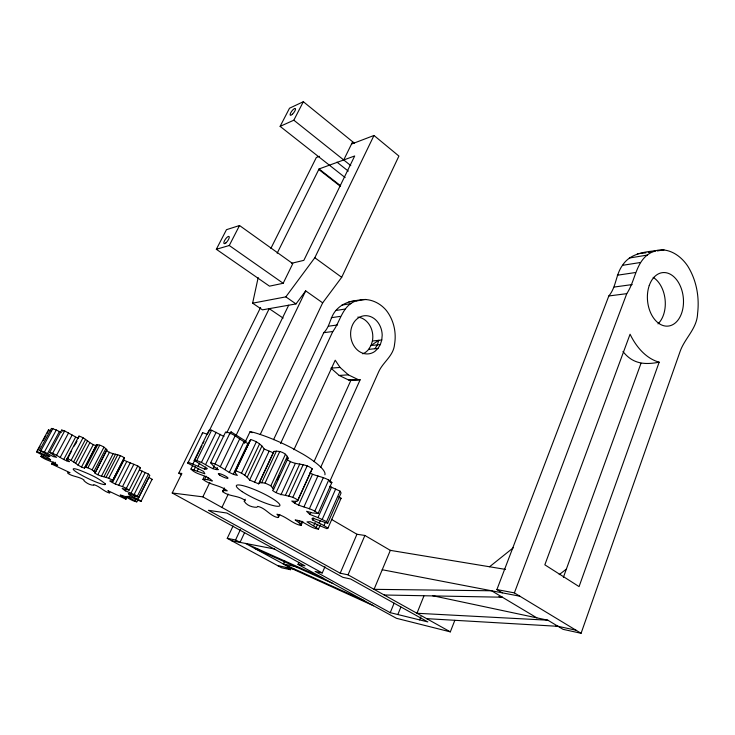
<?xml version="1.0" encoding="UTF-8"?>
<svg xmlns="http://www.w3.org/2000/svg" width="735" height="735" viewBox="0 0 735 735"><rect width="100%" height="100%" fill="white"/><g stroke="black" fill="none" stroke-linecap="round" stroke-linejoin="round"><path stroke-width="1.1" d="M78.388 438.473L64.662 430.921L61.731 430.058L49.732 452.383C56.843 454.23 62.209 459.88 69.32 461.718L66.977 459.706L67.014 458.695C73.601 460.533 77.864 466.376 84.479 468.14L96.349 444.85C100.383 444.528 104.361 446.843 106.887 449.893L94.98 473.129C100.3 477.088 107.292 476.51 112.666 480.396L112.391 481.287L109.809 480.947C115.643 485.256 123.287 485.826 129.139 490.107L140.468 467.745L137.748 465.916L123.875 460.239L112.427 482.555M381.768 339.965L382.2 335.087A19.183 15.747 83.3 0 0 363.136 315.931A19.183 15.747 83.3 0 0 351.762 341.196A19.183 15.747 83.3 0 0 374.841 351.44L377.965 348.427L380.362 344.54L381.768 339.965L372.415 341.012A18.945 15.646 83.3 0 0 357.826 317.088M96.349 444.85L96.239 445.695C89.551 444.096 85.664 437.803 78.994 436.112L66.784 459.118M233.307 474.158L247.971 443.398C240.005 440.77 234.309 433.062 225.617 432.015L210.66 462.811C220.665 464.575 227.335 473.634 237.35 475.37L234.878 472.486L234.998 471.585L250.663 439.567C256.083 441.037 261.201 444.188 264.205 449.03L273.2 452.751L274.026 451.4C279.337 450.472 286.145 452.696 288.102 458.089L273.631 489.409L272.51 490.383C279.943 496.538 290.389 494.223 297.932 500.241L296.324 501.481L291.767 501.04C299.329 507.6 310.501 506.966 318.08 513.48L331.88 482.463C325.862 476.684 316.721 476.84 309.802 472.853M249.863 440.394L234.878 472.486M260.254 434.458L322.665 302.848L305.687 290.867L295.994 303.923L262.459 309.848L252.619 303.178L258.169 277.582M581.082 633.285L514.381 592.888L626.762 293.66C636.574 279.006 635.444 257.452 655.381 250.764C668.372 247.098 680.748 255.605 687.703 266.061C696.477 280.099 699.564 297.087 697.598 313.422C697.129 328.49 684.946 337.981 680.224 351.128L581.082 633.285L563.093 629.353L547.841 620.193L432.557 595.69M279.805 514.491L277.784 517.578C269.727 515.869 265.684 507.903 257.59 506.378L256.938 507.279C252.197 507.398 246.804 505.533 244.268 501.325L245.113 500.517C238.489 495.225 229.412 496.842 222.696 491.687L224.313 487.948M502.363 592.851L496.897 589.571L608.819 295.966C616.353 287.036 615.627 274.669 622.481 265.326C629.684 254.071 643.143 252.004 655.381 250.764M94.98 473.129L106.887 449.893M372.415 341.012L370.991 345.514L368.639 349.373A18.945 15.646 83.3 0 1 362.759 353.838M280.559 443.508L332.808 331.513C340.966 320.699 342.4 304.125 358.083 300.321C368.602 297.519 379.563 302.296 386.334 310.455C393.749 319.973 396.569 332.477 394.557 344.32C393.574 355.915 383.119 361.932 378.745 371.634L329.703 481.682M273.558 439.677L323.767 332.679C330.153 326.515 330.006 317.051 335.867 310.501C341.444 303.959 349.667 300.863 358.083 300.321M192.469 465.99L190.953 469.077L204.872 473.799L203.613 471.475L187.802 463.179L188.142 462.196L204.679 469.114L206.535 469.187L207.307 468.553L194.205 460.404L208.979 430.306L211.606 430.214L223.936 436.452M659.157 362.199L579.07 586.603L544.837 564.82L630.07 334.214C635.959 346.461 645.688 358.386 659.157 362.199C644.43 365.038 632.642 363.889 622.958 351.495M563.378 577.361L641.012 363.265M202.263 433.815L202.676 432.685L207.463 434.33M298.943 562.321L298.015 564.407L396.441 618.3L450.325 631.861L454.818 620.34M419.648 619.908L420.925 616.72M423.893 596.048L416.965 613.266L547.841 620.193M397.837 614.534L400.869 607.11M324.962 566.74L322.261 572.942L315.094 571.417L390.239 612.668L394.116 603.214M505.515 569.404L390.331 550.368L374.041 589.332L491.586 590.775L536.835 617.85M260.594 307.478L178.78 473.156L181.848 473.432L172.21 492.983L202.86 496.86L340.195 573.199L348.041 574.834L364.891 535.457L390.331 550.368M340.195 573.199L356.944 534.262L364.891 535.457M278.611 517.137L278.887 516.503L276.948 514.188C285.906 515.924 292.061 523.697 301.019 525.488L302.838 521.418M320.304 524.919L318.466 529.071L307.019 521.878L310.372 521.74L326.919 528.686L327.975 528.052L341.077 498.266L338.697 496.768M327.975 528.052L323.933 525.617L325.302 522.53M340.039 491.145L341.086 492.955L327.7 523.32L326.579 521.648L340.039 491.145L329.51 486.331M316.225 527.362L317.612 524.239M323.933 525.617L319.21 523.044L320.12 520.986M326.579 521.648L322.169 519.507L335.675 488.995M233.105 525.902L227.253 538.369L281.661 567.788L290.463 569.708L291.391 567.613M319.21 523.044L312.825 520.058L313.744 517.991M313.716 525.644L315.104 522.511M318.08 513.48L312.127 512.883L306.596 511.275L309.858 514.436L317.979 517.596L331.531 487.103M309.858 514.436L310.795 512.341M314.865 511.073L328.756 479.946M303.987 506.828L317.943 475.83M301.019 525.488L298.833 522.585L299.751 520.536M300.44 524.248L301.809 521.188M364.257 600.679L283.333 563.984L284.73 560.879M309.352 508.804L323.281 477.722M298.493 505.276L312.439 474.424M320.625 467.515L360.15 379.765L348.555 379.967L339.175 375.447L330.952 368.143L340.057 367.445L348.344 374.841L357.789 379.416M294.919 503.227L295.847 501.16M314.02 461.644L350.907 380.307L360.15 379.765M297.381 501.022L312.173 468.792C304.786 462.444 294.165 465.76 286.898 459.256L288.102 458.089M297.932 500.241L312.173 468.792M292.852 497.319L307.184 465.815M285.456 495.243L299.779 463.923M288.827 496.107L303.16 464.704M280.945 494.839L295.213 463.757M277.306 480.01L279.217 475.857M293.936 449.682L335.215 360.214L340.057 367.445M276.167 492.478L290.5 461.396M273.631 489.409L270.857 485.78L285.502 454.175M272.795 487.801L287.348 456.334M234.998 471.585L235.742 470.887C241.117 472.495 246.262 475.453 249.606 480.056L258.665 483.85L259.4 482.693L265.05 483.033L279.759 451.446M244.599 532.599L240.051 542.375L235.577 539.949L227.253 538.369M258.665 483.85L273.2 452.751M259.4 482.693L274.026 451.4M261.743 482.583L276.415 451.134M235.577 539.949L240.409 529.577M244.268 501.325L245.242 499.249M254.531 482.27L269.093 451.226M247.217 477.19L261.954 445.961M322.665 302.848L341.692 277.315L398.912 156.059L373.986 135.47L351.532 144.051M249.606 480.056L264.205 449.03M137.812 499.818L136.793 501.849L127.375 496.428L129.057 496.309L140.964 501.481L141.194 500.994L129.535 495.032L128.395 493.553L138.75 497.42L149.811 475.407L148.488 474.075L139.365 469.931M241.521 473.092L256.414 441.689M244.718 475.288L259.529 443.968M235.742 470.887L250.663 439.567M221.924 507.453L228.254 494.122M151.796 479.863L152.072 479.293L148.856 477.438L137.932 499.166M229.237 472.605L243.928 441.9M244.507 443.315L250.111 431.601L254.255 432.593A51.817 10.997 24.8 0 1 291.703 447.909L303.371 454.386A51.817 10.997 24.8 0 1 324.898 474.801M222.696 491.687L223.679 489.62M222.88 490.952L224.515 488.49M224.974 469.546L239.766 438.721M194.205 460.404C202.391 460.744 208.437 468.186 216.366 469.573L217.339 467.552M220.234 466.753L235.117 435.864M236.146 435.258L305.687 290.867M204.394 476.344L202.924 479.367L207.49 479.624L208.474 477.594M215.043 463.978L230 433.053M252.619 303.178L285.832 296.866L314.819 257.737L373.986 135.47M212.966 468.765L214.427 465.751M230.083 433.916L231.075 431.868L246.271 441.496M202.86 496.86L209.833 482.399M205.561 464.594L220.289 434.33M204.679 469.114L205.671 467.065M226.757 432.887L288.671 305.218M204.725 479.238L206.195 476.197M198.193 466.045L199.69 462.986M197.292 470.85L198.266 468.856M201.362 462.563L216.145 432.29M192.947 463.914L201.96 445.557M202.961 443.517L203.953 441.469M208.033 433.328L269.212 308.654L283.122 318.09M283.168 283.278L292.787 263.635L239.537 225.516L226.472 229.688L216.338 249.275L269.497 286.163L283.168 283.278L229.265 245.499L216.338 249.275M343.723 159.964L352.653 141.754M196.778 460.459L211.606 430.214M194.058 469.876L195.528 466.89M187.802 463.179L202.676 432.685M277.159 253.217L319.054 168.949L354.702 155.967L303.849 260.355L291.676 263.259M140.964 501.481L152.072 479.293M270.866 248.421L316.335 157.492L319.459 156.298M134.799 500.553L135.819 498.523M138.75 497.42L137.371 496.162L148.488 474.075M129.139 490.107L122.185 488.49L125.354 490.833L131.023 493.167L142.195 471.08M131.023 493.167L134.092 494.582L145.227 472.486M134.257 497.255L135.258 495.28M125.354 490.833L126.365 488.83M126.944 497.228L125.933 499.221L125.042 498.275L126.052 496.272M122.479 486.662L133.88 464.263M126.365 488.343L137.748 465.916M115.22 484.062L126.631 461.773M118.794 485.21L130.205 462.857M229.265 245.499L239.537 225.516M112.666 480.396L124.261 457.795C118.969 453.715 111.876 454.846 106.648 450.684M112.391 481.287L124.261 457.795M112.731 480.956L124.288 458.429M106.079 477.364L117.729 454.781M108.716 478.255L120.365 455.626M345.138 177.576L280.118 126.365L293.835 120.191L303.334 101.715L354.399 143.178M280.118 126.365L289.517 108.22L303.334 101.715M101.375 476.399L112.979 453.982M103.929 476.712L115.57 454.175M97.829 474.663L109.46 452.236M95.164 472.44L92.151 469.821L103.984 447.128M94.034 471.282L105.803 448.662M84.479 468.14L95.725 446.669M84.534 467.387L85.857 467.396L97.7 444.776M85.857 467.396L87.906 467.809L99.776 445.116M77.983 465.283L89.78 442.874M81.567 466.936L93.336 444.519M73.638 461.938L85.554 439.365M75.687 463.289L87.566 440.77M78.994 436.112L78.893 437.261M66.977 459.706L71.644 450.923M74.235 446.044L76.826 441.165M66.554 460.762L68.713 456.711M75.696 443.536L76.771 441.505M71.084 460.367L83.055 437.748M63.669 459.568L75.512 437.307M125.933 499.221L107.889 490.658L109.846 492.349L109.57 493.093C103.653 491.384 99.712 486.258 93.758 484.641L93.667 485.256C89.992 485.128 86.491 483.189 83.909 480.635L84.029 480.029C79.114 476.455 72.765 476.804 67.804 473.312L67.804 472.44L70.018 472.715L51.67 464.042L52.736 462.049M56.567 455.351L68.53 432.979M51.67 464.042L52.644 463.978L53.719 461.975M52.644 463.978L54.372 464.299L55.447 462.287M60.224 457.381L72.131 435.046M52.654 453.311L64.662 430.921M54.372 464.299L57.661 465.374C52.819 461.121 45.791 460.597 40.894 456.435L41.941 454.506M56.301 429.975L51.441 428.404L39.552 450.371L44.412 452.025L56.301 429.975L61.281 432.52M40.894 456.435L42.979 457.06L44.026 455.121M44.412 452.025L47.536 453.532L59.397 431.482M42.979 457.06L50.632 460.055L49.034 458.374L36.915 452.19L36.75 451.501L48.473 429.846L51 430.802M36.915 452.19L40.103 446.31M43.282 440.421L45.938 435.515M47.003 433.558L48.06 431.592M41.041 450.472L52.957 428.422M36.75 451.501L40.122 452.815L41.188 450.84M230.505 432.887L231.075 431.868M368.639 349.373L374.969 348.721L377.367 344.853L378.764 340.296L370.991 345.514L380.362 344.54M489.556 566.768L513.333 547.74M559.188 574.651L566.363 569.111M339.965 499.047L341.077 498.266M356.401 300.946L365.653 299.411M648.215 252.445L650.475 252.068M652.726 251.692L654.986 251.324M657.246 250.947L664.017 249.817M341.876 305.098L351.027 303.601M629.325 258.022L647.333 255.073M335.867 310.501L344.981 309.067M622.481 265.326L640.461 262.496M331.301 317.704L340.388 316.353M617.317 275.23L635.288 272.556M328.508 326.202L337.576 324.953M614.221 287.036L632.192 284.574M323.767 332.679L332.808 331.513M608.819 295.966L626.762 293.66M348.886 301.855L354.252 301.203M637.346 253.768L645.955 252.822M374.969 348.721L377.965 348.427M339.175 375.447L348.344 374.841M330.19 482.537L331.88 482.463M139.145 467.809L140.468 467.745M384.221 595.001L502.345 597.215L498.973 596.554M216.366 469.573L218.304 469.656L213.94 466.587L210.66 462.811M426.64 618.649L558.04 626.321M223.559 490.502L227.262 490.833C220.142 484.99 210.072 485.183 202.924 479.367M318.466 529.071C309.904 528.391 303.748 520.463 295.148 519.976L298.833 522.585M348.555 379.967L350.907 380.307M136.793 501.849C130.812 500.93 126.245 495.84 120.228 495.041L125.042 498.275M496.897 589.571L514.381 592.888M231.69 540.767L274.697 549.045M382.228 569.735L519.884 596.223M257.783 548.944L254.429 548.282L332.735 583.415M298.015 564.407L304.979 565.858L172.21 492.983M283.333 563.984L296.765 566.841M277.462 565.518L294.138 569.129M555.816 625.834L576.001 630.207M390.239 612.668L427.834 621.92L350.623 578.996L342.868 577.342L226.876 513.039L208.446 510.311L322.261 572.942M327.7 523.32L312.439 518.083L311.98 518.864L312.825 520.058M207.49 479.624L212.314 481.021C206.792 474.654 196.612 475.26 190.953 469.077M40.122 452.815L48.74 456.701L50.017 456.352L39.552 450.371M322.959 578.068L245.481 543.422L291.914 568.642L373.573 605.787M317.979 517.596L322.169 519.507M265.05 483.033L270.857 485.78M87.906 467.809L92.151 469.821M134.092 494.582L137.371 496.162M47.536 453.532L53.278 456.6L56.604 457.317L49.732 452.383M286.227 567.411L290.463 569.708M250.111 431.601L252.114 432.722M348.041 574.834L450.325 631.861M178.78 473.156L181.637 474.764M331.347 519.305L356.944 534.262M285.832 296.866L295.994 303.923M314.819 257.737L341.692 277.315M319.054 168.949L340.636 185.79M318.788 169.482L340.369 186.322M336.961 162.141L348.28 171.117M293.835 120.191L350.797 165.605M61.731 430.058L62.925 431.326M48.473 429.846L48.593 430.618M653.158 277.352A26.405 17.879 84.2 0 1 665.101 299.595A26.405 17.879 84.2 0 1 658 323.878M105.362 483.979L105.178 484.512A17.824 2.187 25.6 0 1 81.098 474.893A17.824 2.187 25.6 0 1 79.444 470.115C88.494 473.763 98.003 477.493 105.362 483.979M649.253 285.511A26.873 17.943 84.2 0 0 666.581 326.147A26.873 17.943 84.2 0 0 680.472 286.402A26.873 17.943 84.2 0 0 649.253 285.511M292.411 114.228A4.208 1.268 -53.1 0 0 295.351 108.514A4.208 1.268 -53.1 0 0 290.692 112.859A4.208 1.268 -53.1 0 0 292.411 114.228M225.948 242.835A4.346 1.396 -55.3 0 0 229.155 236.587A4.346 1.396 -55.3 0 0 224.552 240.639A4.346 1.396 -55.3 0 0 225.948 242.835M219.802 475.159A5.347 0.928 25.1 0 0 227.887 478.32A5.347 0.928 25.1 0 0 221.814 474.351A5.347 0.928 25.1 0 0 219.802 475.159M242.256 491.678A23.933 4.107 24.7 0 0 279.006 506.195A23.933 4.107 24.7 0 0 253.088 489.005A23.933 4.107 24.7 0 0 242.256 491.678"/></g></svg>
